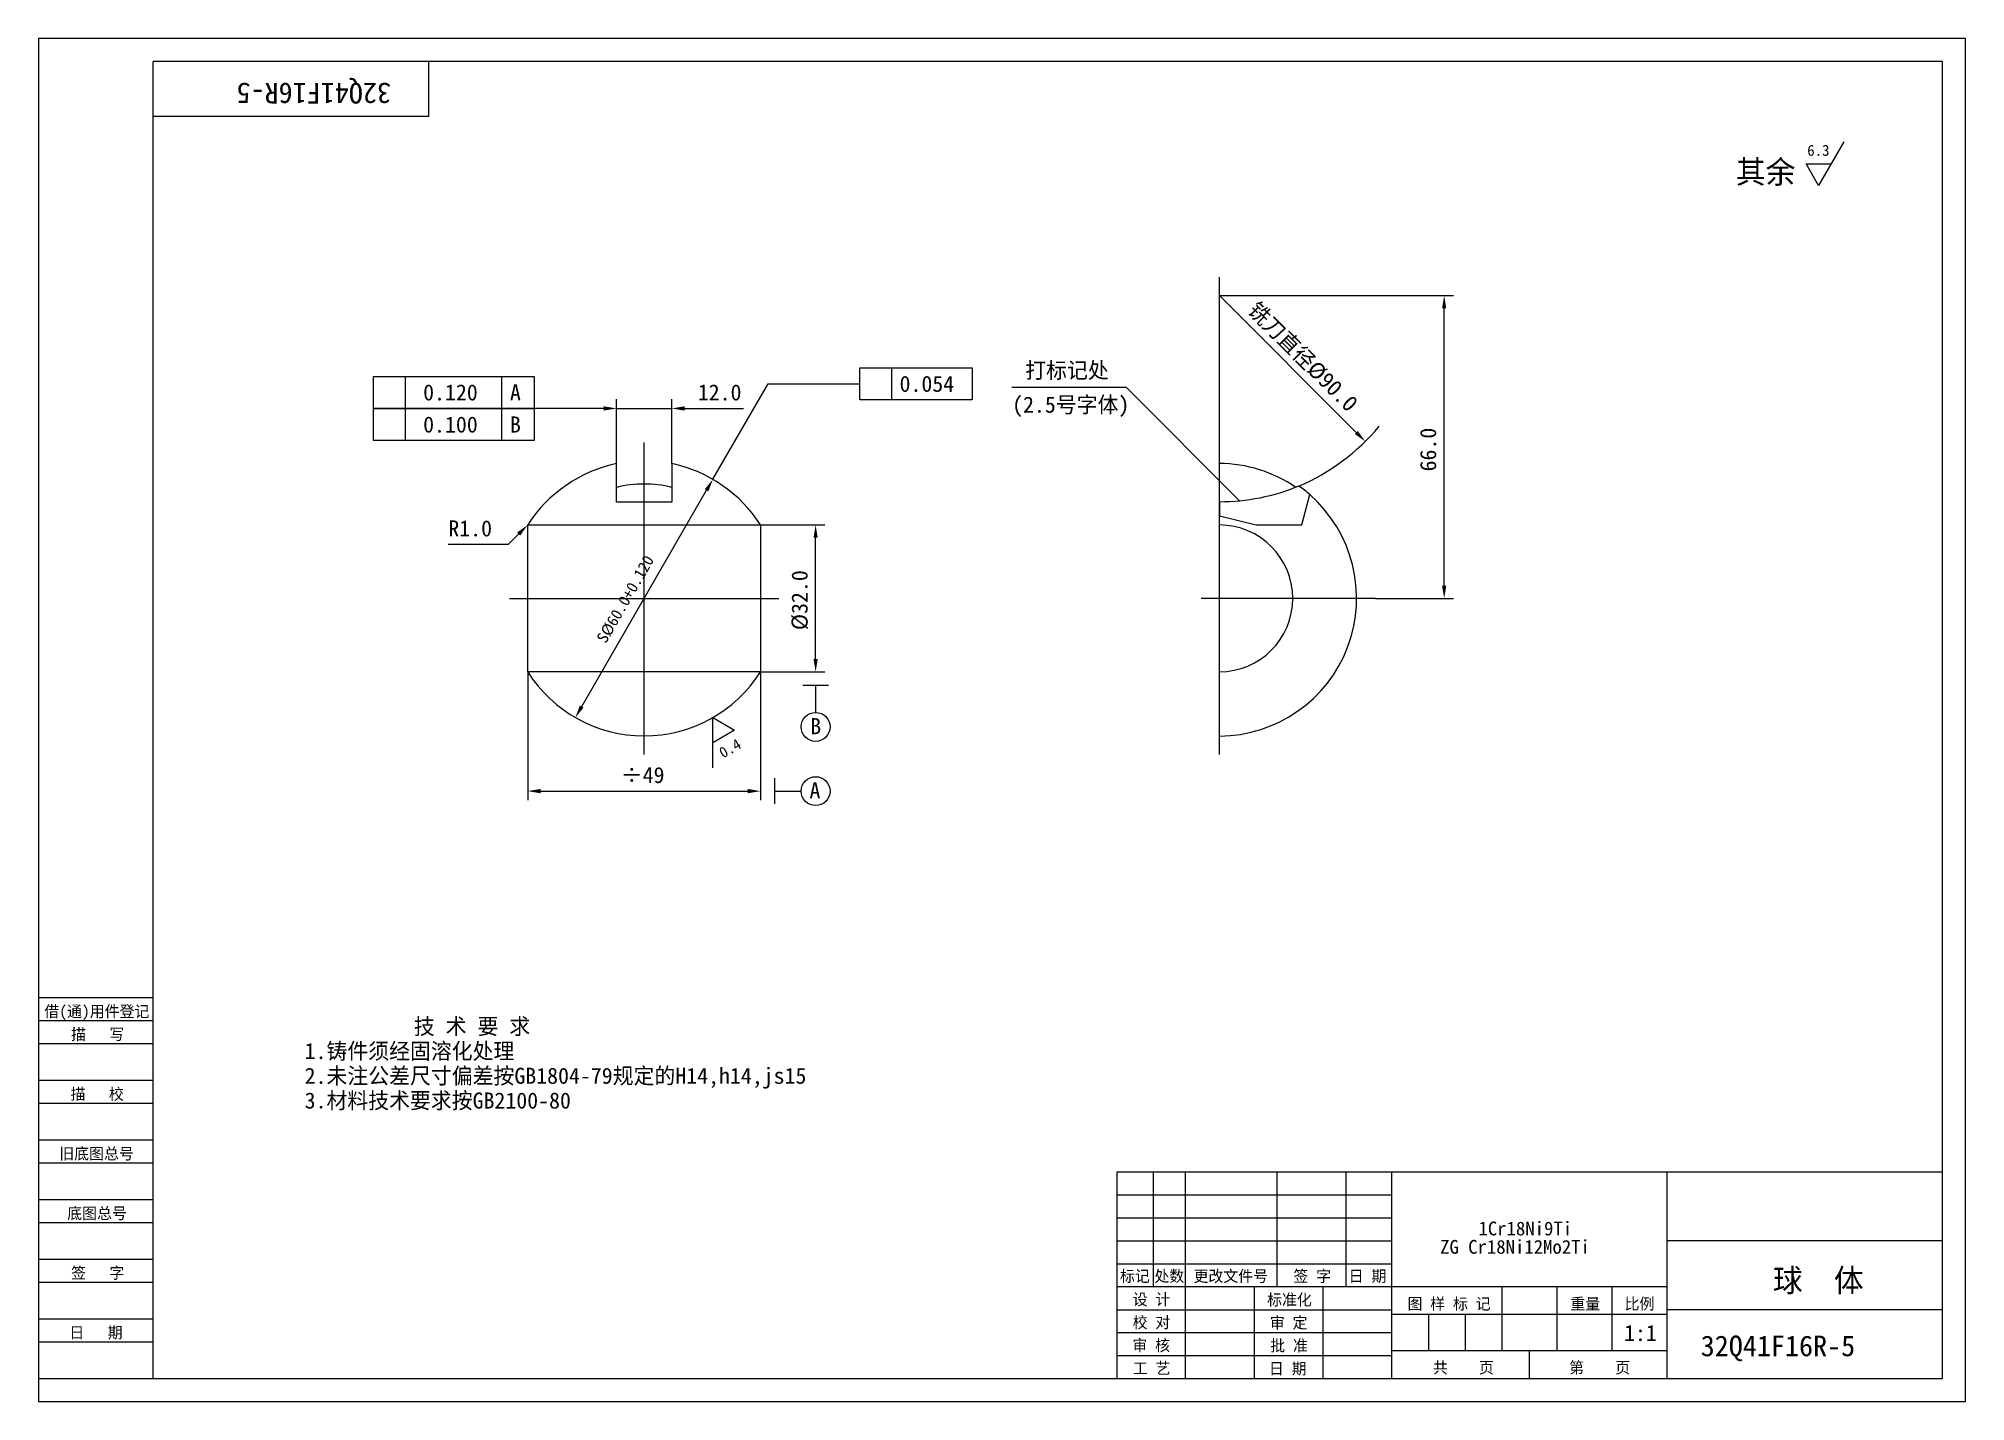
# Model space of a CAD drawing. Header units: metres. Extents: x 0 to 420, y 0 to 297.
import ezdxf

# ---------------------------------------------------------------- set-up
doc = ezdxf.new("R2010")
doc.units = ezdxf.units.M
for name, color, linetype in [('C', 6, 'Continuous'), ('D', 1, 'Continuous'), ('FL', 5, 'Continuous'), ('HA', 5, 'Continuous'), ('T', 7, 'Continuous'), ('TL', 4, 'Continuous')]:
    doc.layers.add(name, color=color, linetype=linetype)

# ---------------------------------------------------------------- blocks, each defined once
blk = doc.blocks.new('50Q05K1')
at = {"layer": 'D'}
for p, q in [((32, 24.28), (56.5, 24.28)), ((32, 17.28), (32, 24.28)), ((39, 17.28), (39, 24.28)), ((56.5, 24.28), (56.5, 17.28)), ((0, 0), (12, 20.78)), ((12, 20.78), (32, 20.78)), ((56.5, 17.28), (32, 17.28))]:
    blk.add_line(p, q, dxfattribs=at)
blk.add_text('0.054', height=3.5, dxfattribs=at).set_placement((40.67, 19.03))
blk = doc.blocks.new('50Q05K')
at = {"layer": 'D'}
for p, q in [((-53, 7), (-18, 7)), ((-53, 0), (-53, 7)), ((-46, 0), (-46, 7)), ((-25, 0), (-25, 7)), ((-18, 7), (-18, 0)), ((-53, 0), (-18, 0)), ((-53, -7), (-53, 0)), ((-18, 0), (-53, 0)), ((-46, -7), (-46, 0)), ((-25, -7), (-25, 0)), ((-12, 0), (-18, 0)), ((-18, 0), (-18, -7)), ((-2.8, 0), (-12, 0)), ((-18, -7), (-53, -7))]:
    blk.add_line(p, q, dxfattribs=at)
for s, p in [('0.120', (-42.17, 1.75)), ('A', (-23.25, 1.75)), ('0.100', (-42.17, -5.25)), ('B', (-23.25, -5.25))]:
    blk.add_text(s, height=3.5, dxfattribs=at).set_placement(p)
blk = doc.blocks.new('TUKUN3')
at = {"layer": 'FL'}
for p, q in [((420, 297), (0, 297)), ((0, 297), (0, 0)), ((420, 0), (420, 297)), ((0, 78), (25, 78)), ((0, 70), (25, 70)), ((0, 65), (25, 65)), ((0, 57), (25, 57)), ((0, 52), (25, 52)), ((243, 25), (243, 50)), ((250, 5), (250, 50)), ((270, 25), (270, 50)), ((285, 25), (285, 50)), ((0, 44), (25, 44)), ((235, 45), (295, 45)), ((0, 39), (25, 39)), ((235, 40), (295, 40)), ((235, 35), (295, 35)), ((0, 31), (25, 31)), ((235, 30), (295, 30)), ((0, 26), (25, 26)), ((280, 5), (280, 25)), ((0, 18), (25, 18)), ((235, 20), (295, 20)), ((0, 13), (25, 13)), ((235, 15), (295, 15)), ((235, 10), (295, 10)), ((0, 0), (420, 0))]:
    blk.add_line(p, q, dxfattribs=at)
at = {"layer": 'TL'}
for p, q in [((415, 292), (25, 292)), ((25, 5), (25, 292)), ((85, 292), (85, 280)), ((415, 5), (415, 292)), ((85, 280), (25, 280)), ((0, 88), (25, 88)), ((0, 83), (25, 83)), ((415, 50), (235, 50)), ((235, 50), (235, 5)), ((295, 5), (295, 50)), ((355, 5), (355, 50)), ((415, 35), (355, 35)), ((355, 25), (235, 25)), ((265, 5), (265, 25)), ((319, 11), (319, 25)), ((331, 11), (331, 25)), ((343, 11), (343, 25)), ((295, 19), (355, 19)), ((303, 11), (303, 19)), ((311, 11), (311, 19)), ((415, 20), (355, 20)), ((355, 11), (295, 11)), ((325, 5), (325, 11)), ((0, 5), (415, 5))]:
    blk.add_line(p, q, dxfattribs=at)
at = {"layer": 'T'}
for s, p in [('借(通)用件登记', (1.26, 83.76)), ('描   写', (7.09, 78.76)), ('描   校', (6.98, 65.76)), ('旧底图总号', (4.52, 52.76)), ('底图总号', (6.25, 39.76)), ('签   字', (7.1, 26.76)), ('标记', (235.71, 26.07)), ('处数', (243.22, 26.07)), ('更改文件号', (251.75, 26.07)), ('签 字', (273.53, 26.07)), ('日 期', (285.57, 26.07)), ('设 计', (238.5, 20.99)), ('标准化', (267.77, 20.93)), ('图 样 标 记', (298.4, 20.04)), ('重量', (333.88, 20.04)), ('比例', (345.7, 20.04)), ('校 对', (238.48, 15.99)), ('审 定', (268.39, 15.93)), ('日   期', (6.72, 13.76)), ('审 核', (238.41, 10.99)), ('批 准', (268.46, 10.93)), ('工 艺', (238.52, 5.99)), ('日 期', (268.18, 5.93)), ('共    页', (303.91, 6.13)), ('第    页', (333.62, 6.13))]:
    blk.add_text(s, height=2.5, dxfattribs=at).set_placement(p)

msp = doc.modelspace()

# ---------------------------------------------------------------- linework, layer by layer
at = {"layer": 'C'}
for points in [[(257.38, 141), (257.38, 245)], [(132, 141), (132, 209)], [(102.62, 175), (161.38, 175)], [(291.38, 175), (253.38, 175)]]:
    msp.add_lwpolyline(points, dxfattribs=at)
at = {"layer": 'D'}
for p, q in [((393.46, 274.46), (388, 265)), ((388, 265), (385.27, 269.73)), ((385.27, 269.73), (390.73, 269.73)), ((257.38, 241), (308.38, 241)), ((287.22, 211.16), (257.38, 241)), ((306.38, 177.8), (306.38, 238.2)), ((237.12, 220.97), (212.12, 220.97)), ((261.87, 196.22), (237.12, 220.97)), ((123.2, 216.39), (120.4, 216.39)), ((126, 204.39), (126, 218.39)), ((126, 216.39), (138, 216.39)), ((138, 204.39), (138, 218.39)), ((140.8, 216.39), (143.6, 216.39)), ((143.6, 216.39), (153.69, 216.39)), ((118.4, 151.44), (145.6, 198.56)), ((104.64, 189.02), (102.38, 186.76)), ((157.38, 191), (171.38, 191)), ((99.58, 186.76), (89.32, 186.76)), ((102.38, 186.76), (99.58, 186.76)), ((169.38, 161.8), (169.38, 188.2)), ((291.38, 175), (308.38, 175)), ((106.62, 159), (106.62, 131)), ((157.38, 159), (171.38, 159)), ((157.38, 159), (157.38, 131)), ((147, 138.09), (147, 149.02)), ((147, 149.02), (151.73, 146.29)), ((151.73, 146.29), (147, 143.56)), ((109.42, 133), (154.58, 133))]:
    msp.add_line(p, q, dxfattribs=at)
msp.add_lwpolyline([(274.72, 199.48, 0.12), (292.21, 212.52, 0.12)], format="xyb", dxfattribs=at)
for points in [[(172.18, 156), (166.58, 156)], [(169.38, 156), (169.38, 150.15)], [(160.38, 135.8), (160.38, 130.2)], [(160.38, 133), (166.23, 133)]]:
    msp.add_lwpolyline(points, dxfattribs=at)
for centre in [(169.38, 147), (169.38, 133)]:
    msp.add_circle(centre, 3.15, dxfattribs=at)
for points in [[(305.91, 238.2), (306.84, 238.2), (306.38, 241)], [(123.2, 216.86), (123.2, 215.93), (126, 216.39)], [(140.8, 216.86), (140.8, 215.93), (138, 216.39)], [(286.89, 210.83), (287.55, 211.49), (289.2, 209.18)], [(146, 198.32), (145.2, 198.79), (147, 200.98)], [(104.31, 189.35), (104.97, 188.69), (106.62, 191)], [(168.91, 188.2), (169.84, 188.2), (169.38, 191)], [(305.91, 177.8), (306.84, 177.8), (306.38, 175)], [(168.91, 161.8), (169.84, 161.8), (169.38, 159)], [(118.8, 151.21), (118, 151.68), (117, 149.02)], [(109.42, 133.47), (109.42, 132.53), (106.62, 133)], [(154.58, 133.47), (154.58, 132.53), (157.38, 133)]]:
    msp.add_solid(points, dxfattribs=at)
at = {"layer": 'HA'}
msp.add_lwpolyline([(257.38, 196), (257.38, 193), (265.38, 191), (275.38, 191), (277.08, 197.62)], dxfattribs=at)
at = {"layer": 'TL'}
for points in [[(157.38, 191, 0.2), (138, 204.39), (138, 196), (126, 196), (126, 204.39, 0.2), (106.62, 191), (157.38, 191)], [(274.05, 199.2, 0.15), (257.38, 204.39, 0.15)], [(138, 199.2, 0.12), (126, 199.2, 0.12)], [(277.08, 197.62, 0.03), (274.72, 199.48, -0.1), (257.38, 196, -0.1)], [(257.38, 145, 0.69), (277.08, 197.62, 0.69)], [(257.38, 159, 1), (257.38, 191, 1)], [(106.62, 159, 0.55), (157.38, 159), (106.62, 159)]]:
    msp.add_lwpolyline(points, format="xyb", dxfattribs=at)
for points in [[(106.62, 159), (106.62, 191)], [(157.38, 191), (157.38, 159)]]:
    msp.add_lwpolyline(points, dxfattribs=at)

# ---------------------------------------------------------------- block references
at = {"layer": 'D'}
for name, p in [('50Q05K', (126, 216.39)), ('50Q05K1', (147, 200.98))]:
    msp.add_blockref(name, p, dxfattribs=at)
at = {"layer": 'T'}
msp.add_blockref('TUKUN3', (0, 0), dxfattribs=at)

# ---------------------------------------------------------------- texts
at = {"layer": 'D'}
for s, height, rotation, p in [('32Q41F16R-5', 4.5, 180, (76.82, 287.33)), ('铣刀直径%%C90.0', 3.5, 315, (263.34, 237.51)), ('66.0', 3.5, 90, (304.63, 202.67)), ('S%%C60.0+0.120', 2.5, 60, (123.65, 165.04)), ('%%C32.0', 3.5, 90, (167.63, 168.08)), ('0.4', 2.38, 30, (149.21, 140.09))]:
    msp.add_text(s, height=height, rotation=rotation, dxfattribs=at).set_placement(p)
for s, height, p in [('6.3', 2.38, (385.51, 271.45)), ('其余', 5, (369.94, 265.44)), ('打标记处', 3.5, (215.07, 222.97)), ('12.0', 3.5, (143.69, 218.14)), ('(2.5号字体)', 3.5, (212.21, 215.47)), ('R1.0', 3.5, (89.32, 188.51)), ('B', 3.5, (168.21, 145.41)), ('%%24749', 3.5, (126.92, 134.75)), ('A', 3.5, (168.04, 131.41)), ('          技 术 要 求', 3.5, (58, 80)), ('1.铸件须经固溶化处理', 3.5, (58, 74.61)), ('2.未注公差尺寸偏差按GB1804-79规定的H14,h14,js15', 3.5, (58, 69.22)), ('3.材料技术要求按GB2100-80', 3.5, (58, 63.83)), ('1Cr18Ni9Ti', 3, (313.86, 36.19)), ('ZG Cr18Ni12Mo2Ti', 3, (305.49, 32.19)), ('球  体', 5, (378.03, 23.89)), ('1:1', 3.5, (345.59, 13.17)), ('32Q41F16R-5', 4.5, (362.29, 9.86))]:
    msp.add_text(s, height=height, dxfattribs=at).set_placement(p)

doc.saveas('drawing.dxf')
